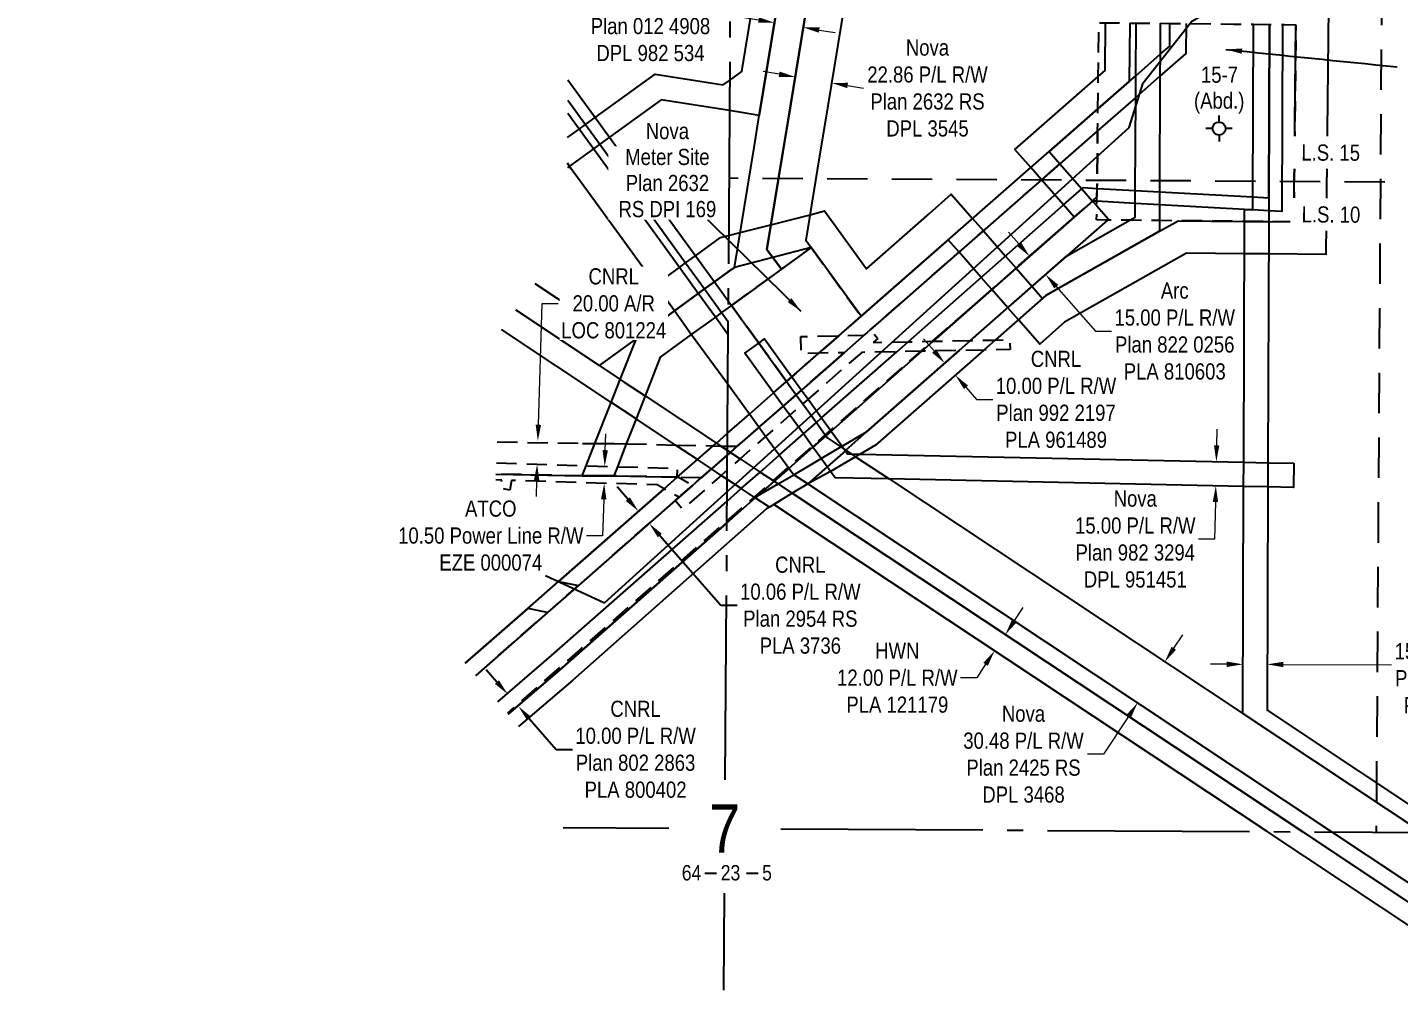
# Model space of a CAD drawing. Extents: x 467749 to 471167, y 6041645 to 6045092.
# Drawn here: x 469314 to 470162, y 6041742 to 6042341 of the extents above; entities that cross this region are included whole.
import ezdxf
from ezdxf.enums import TextEntityAlignment as Align

# ---------------------------------------------------------------- set-up
doc = ezdxf.new("R2010")
doc.units = 0
doc.header["$LTSCALE"] = 5
doc.header["$PDMODE"] = 3
doc.header["$PDSIZE"] = 20
for name, pattern in [('foc-ACCESSROAD', [3.75, 2.5, -1.25]), ('foc-FLOWLINE', [3.75, 2.5, -1.25]), ('foc-LSD', [8, 5, -3]), ('foc-QUARTERLINE', [33, 25, -3, 2, -3])]:
    doc.linetypes.add(name, pattern=pattern)
doc.layers.get('Defpoints').update_dxf_attribs({"color": 9})
for name, color, linetype in [('10', 1, 'Continuous'), ('9', 3, 'Continuous'), ('AS-TELUS', 224, 'foc-TEL'), ('C-AR', 13, 'foc-ACCESSROAD'), ('C-RW', 13, 'Continuous'), ('C-WS', 13, 'foc-ACCESSROAD'), ('DPI', 7, 'Continuous'), ('F-EZE', 190, 'foc-FLOWLINE'), ('F-RW', 190, 'Continuous'), ('F-WS', 190, 'foc-ACCESSROAD'), ('F-WS-S', 190, 'Continuous'), ('L-QSEC', 8, 'foc-QUARTERLINE'), ('L-SECLBL', 7, 'Continuous'), ('L-SECTION-LSD', 7, 'foc-LSD')]:
    doc.layers.add(name, color=color, linetype=linetype)
for name, color, linetype, lineweight in [('C-AR-T', 13, 'Continuous', 9), ('C-RW-T', 13, 'Continuous', 9), ('F-RW-T', 190, 'Continuous', 9), ('F-WS-T', 190, 'Continuous', 9)]:
    doc.layers.add(name, color=color, linetype=linetype, lineweight=lineweight)
doc.styles.add('100L', font='ARIALN.TTF', dxfattribs={"height": 11})
doc.styles.add('80CG', font='ARIALN.TTF', dxfattribs={"height": 10})
doc.styles.add('80L', font='ARIALN.TTF', dxfattribs={"height": 10})
doc.styles.add('foc-LtypeFont', font='ARIALN.TTF', dxfattribs={"height": 7.35})
doc.styles.add('SIMPLEX', font='ARIALN.TTF')
doc.linetypes.add('foc-TEL', pattern='A,2,-1,["T",foc-LtypeFont,S=0.2,R=0,X=-0.425,Y=-0.75],-1.24,8', length=12.24)
doc.dimstyles.new('Compass 5 000', dxfattribs={"dimscale": 5, "dimtxt": 9, "dimasz": 2, "dimexe": 0.2, "dimexo": 0.0625, "dimgap": 0.5, "dimtad": 0, "dimtih": 1, "dimtoh": 1, "dimzin": 0, "dimdsep": 46, "dimtxsty": '80CG', "dimcen": 0.1, "dimse1": 1, "dimse2": 1, "dimclrd": 256, "dimclrt": 256, "dimaunit": 1, "dimadec": 4, "dimazin": 0, "dimtfac": 0.06, "dimtofl": 0, "dimtmove": 0, "dimatfit": 1, "dimfxl": 0.2, "dimtolj": 1, "dimtzin": 0, "dimlwd": -1, "dimarcsym": 0})

# ---------------------------------------------------------------- blocks, each defined once
blk = doc.blocks.new('L-SECLBL')
at = {"layer": '9', "color": 7}
for p, q in [((-5.08, -27.83), (-12.29, -27.83)), ((20.7, -27.83), (13.5, -27.83))]:
    blk.add_line(p, q, dxfattribs=at)
at = {"layer": '10', "color": 2, "style": 'SIMPLEX'}
blk.add_attdef('SEC', text='', height=30, dxfattribs=at).set_placement((0, 0), align=Align.MIDDLE)
at = {"layer": '10', "color": 5, "style": '80L'}
blk.add_attdef('TWP', text='', height=9.5, dxfattribs=at).set_placement((-14.43, -27.37), align=Align.MIDDLE_RIGHT)
blk.add_attdef('RGE', text='', height=9.5, dxfattribs=at).set_placement((3.62, -27.37), align=Align.MIDDLE_CENTER)
blk.add_attdef('MER', text='', height=9.5, dxfattribs=at).set_placement((23.17, -27.37), align=Align.MIDDLE_LEFT)
blk = doc.blocks.new('*D25')
at = {"layer": 'Defpoints', "color": 0, "transparency": 16777216}
for p in [(469963.36, 6041984.46), (469946.52, 6041959.08), (470000.57, 6041923.22)]:
    blk.add_point(p, dxfattribs=at)
at = {"layer": 'F-RW-T', "transparency": 16777216}
for p, q in [((470022.94, 6041956.94), (470028.46, 6041965.27)), ((469995.04, 6041914.89), (469979.5, 6041891.46)), ((469979.5, 6041891.46), (469969.5, 6041891.46))]:
    blk.add_line(p, q, dxfattribs=at)
for points in [[(470021.55, 6041957.86), (470024.33, 6041956.02), (470017.41, 6041948.6)], [(469993.65, 6041915.81), (469996.43, 6041913.97), (470000.57, 6041923.22)]]:
    blk.add_solid(points, dxfattribs=at)
at = {"layer": 'F-RW-T', "transparency": 16777216, "insert": (469930.03, 6041891.46), "char_height": 10, "width": 372.4986, "attachment_point": 5, "style": '80CG'}
blk.add_mtext('\\A1;Nova\\P30.48 P/L R/W\\PPlan 2425 RS\\PDPL 3468', dxfattribs=at)
blk = doc.blocks.new('*D26')
at = {"layer": 'Defpoints', "color": 0, "transparency": 16777216}
for p in [(469793.54, 6042339.08), (469816.09, 6042335.39), (469811.37, 6042306.57)]:
    blk.add_point(p, dxfattribs=at)
at = {"layer": 'F-RW-T', "transparency": 16777216}
for p, q in [((469778.95, 6042311.88), (469769.09, 6042313.5)), ((469821.24, 6042304.96), (469831.11, 6042303.34))]:
    blk.add_line(p, q, dxfattribs=at)
for points in [[(469779.22, 6042313.53), (469778.68, 6042310.24), (469788.82, 6042310.27)], [(469821.51, 6042306.6), (469820.97, 6042303.31), (469811.37, 6042306.57)]]:
    blk.add_solid(points, dxfattribs=at)
at = {"layer": 'F-RW-T', "transparency": 16777216, "insert": (469870.65, 6042303.34), "char_height": 10, "width": 372.4986, "attachment_point": 5, "style": '80CG'}
blk.add_mtext('\\A1;Nova\\P22.86 P/L R/W\\PPlan 2632 RS\\PDPL 3545', dxfattribs=at)
blk = doc.blocks.new('*D27')
at = {"layer": 'Defpoints', "color": 0, "transparency": 16777216}
for p in [(469997.57, 6042073.49), (469997.25, 6042058.5), (470048.94, 6042057.39)]:
    blk.add_point(p, dxfattribs=at)
at = {"layer": 'F-RW-T', "transparency": 16777216}
for p, q in [((470049.48, 6042082.37), (470049.69, 6042092.37)), ((470048.73, 6042047.4), (470048.23, 6042024.47)), ((470048.23, 6042024.47), (470038.23, 6042024.47))]:
    blk.add_line(p, q, dxfattribs=at)
for points in [[(470047.81, 6042082.41), (470051.14, 6042082.34), (470049.26, 6042072.38)], [(470047.06, 6042047.43), (470050.39, 6042047.36), (470048.94, 6042057.39)]]:
    blk.add_solid(points, dxfattribs=at)
at = {"layer": 'F-RW-T', "transparency": 16777216, "insert": (469999.15, 6042024.47), "char_height": 10, "attachment_point": 5, "style": '80CG'}
blk.add_mtext('\\A1;Nova\\P15.00 P/L R/W\\PPlan 982 3294\\PDPL 951451', dxfattribs=at)
blk = doc.blocks.new('*D28')
at = {"layer": 'Defpoints', "color": 0, "transparency": 16777216}
for p in [(469787.48, 6042413.53), (469805.26, 6042410.61), (469776.04, 6042343.79)]:
    blk.add_point(p, dxfattribs=at)
at = {"layer": 'F-RW-T', "transparency": 16777216}
for p, q in [((469766.18, 6042345.41), (469738.43, 6042349.96)), ((469803.69, 6042339.26), (469813.56, 6042337.64))]:
    blk.add_line(p, q, dxfattribs=at)
for points in [[(469766.45, 6042347.06), (469765.91, 6042343.77), (469776.04, 6042343.79)], [(469803.96, 6042340.9), (469803.42, 6042337.61), (469793.82, 6042340.88)]]:
    blk.add_solid(points, dxfattribs=at)
at = {"layer": 'F-RW-T', "transparency": 16777216, "insert": (469699.35, 6042349.96), "char_height": 10, "attachment_point": 5, "style": '80CG'}
blk.add_mtext('\\A1;Alliance\\P18.00 P/L R/W\\PPlan 012 4908\\PDPL 982 534', dxfattribs=at)
blk = doc.blocks.new('*D29')
at = {"layer": 'Defpoints', "color": 0, "transparency": 16777216}
for p in [(469689.5, 6042068.92), (469670.73, 6042059), (469689.18, 6042058.43)]:
    blk.add_point(p, dxfattribs=at)
at = {"layer": 'F-RW-T', "transparency": 16777216}
for p, q in [((469671.36, 6042079.49), (469671.67, 6042089.48)), ((469670.42, 6042049), (469669.73, 6042026.6)), ((469669.73, 6042026.6), (469659.73, 6042026.6))]:
    blk.add_line(p, q, dxfattribs=at)
for points in [[(469669.7, 6042079.54), (469673.03, 6042079.43), (469671.05, 6042069.49)], [(469668.75, 6042049.05), (469672.09, 6042048.95), (469670.73, 6042059)]]:
    blk.add_solid(points, dxfattribs=at)
at = {"layer": 'F-RW-T', "transparency": 16777216, "insert": (469600.59, 6042026.6), "char_height": 10, "width": 573.0443, "attachment_point": 5, "style": '80CG'}
blk.add_mtext('\\A1;ATCO\\P10.50 Power Line R/W\\PEZE 000074', dxfattribs=at)
blk = doc.blocks.new('*D34')
at = {"layer": 'C-AR-T', "transparency": 16777216}
for p, q in [((469630.02, 6042095.16), (469632.34, 6042170.19)), ((469632.34, 6042170.19), (469642.34, 6042170.19)), ((469628.95, 6042060.79), (469628.65, 6042050.79))]:
    blk.add_line(p, q, dxfattribs=at)
for points in [[(469628.35, 6042095.21), (469631.68, 6042095.11), (469629.71, 6042085.16)], [(469627.29, 6042060.84), (469630.62, 6042060.74), (469629.26, 6042070.78)]]:
    blk.add_solid(points, dxfattribs=at)
at = {"layer": 'Defpoints', "color": 0, "transparency": 16777216}
for p in [(469696.48, 6042083.1), (469629.26, 6042070.78), (469696.04, 6042068.72)]:
    blk.add_point(p, dxfattribs=at)
at = {"layer": 'C-AR-T', "transparency": 16777216, "insert": (469676.63, 6042170.19), "char_height": 10, "attachment_point": 5, "style": '80CG', "bg_fill": 3, "box_fill_scale": 1.1, "bg_fill_color": 256, "bg_fill_true_color": 13158600, "bg_fill_transparency": 0}
blk.add_mtext('\\A1;CNRL\\P20.00 A/R\\PLOC 801224', dxfattribs=at)
blk = doc.blocks.new('*D35')
at = {"layer": 'C-RW', "transparency": 16777216}
for p, q in [((469685.33, 6042049.24), (469678.74, 6042056.76)), ((469705.13, 6042026.66), (469742.93, 6041983.57)), ((469742.93, 6041983.57), (469752.93, 6041983.57))]:
    blk.add_line(p, q, dxfattribs=at)
for points in [[(469686.58, 6042050.34), (469684.08, 6042048.14), (469691.92, 6042041.72)], [(469706.38, 6042027.76), (469703.88, 6042025.56), (469698.54, 6042034.18)]]:
    blk.add_solid(points, dxfattribs=at)
at = {"layer": 'Defpoints', "color": 0, "transparency": 16777216}
for p in [(469688.14, 6042038.4), (469698.54, 6042034.18), (469694.75, 6042030.86)]:
    blk.add_point(p, dxfattribs=at)
at = {"layer": 'C-RW', "transparency": 16777216, "insert": (469792.02, 6041983.57), "char_height": 10, "attachment_point": 5, "style": '80CG'}
blk.add_mtext('\\A1;CNRL\\P10.06 P/L R/W\\PPlan 2954 RS\\PPLA 3736', dxfattribs=at)
blk = doc.blocks.new('*D37')
at = {"layer": 'Defpoints', "color": 0, "transparency": 16777216}
for p in [(469883.08, 6041989.13), (469876.43, 6041979.09), (469912.13, 6041955.41)]:
    blk.add_point(p, dxfattribs=at)
at = {"layer": 'F-RW-T', "transparency": 16777216}
for p, q in [((469924.31, 6041973.78), (469929.84, 6041982.11)), ((469906.6, 6041947.08), (469901.07, 6041938.74)), ((469901.07, 6041938.74), (469891.07, 6041938.74))]:
    blk.add_line(p, q, dxfattribs=at)
for points in [[(469922.92, 6041974.7), (469925.7, 6041972.85), (469918.78, 6041965.44)], [(469905.21, 6041948), (469907.99, 6041946.16), (469912.13, 6041955.41)]]:
    blk.add_solid(points, dxfattribs=at)
at = {"layer": 'F-RW-T', "transparency": 16777216, "insert": (469851.99, 6041938.74), "char_height": 10, "attachment_point": 5, "style": '80CG'}
blk.add_mtext('\\A1;HWN\\P12.00 P/L R/W\\PPLA 121179', dxfattribs=at)
blk = doc.blocks.new('*D39')
at = {"layer": 'C-RW', "transparency": 16777216}
for p, q in [((469604.43, 6041936.09), (469597.83, 6041943.59)), ((469624.25, 6041913.57), (469641.05, 6041894.47)), ((469641.05, 6041894.47), (469651.05, 6041894.47))]:
    blk.add_line(p, q, dxfattribs=at)
for points in [[(469605.69, 6041937.19), (469603.18, 6041934.99), (469611.04, 6041928.58)], [(469625.5, 6041914.67), (469623, 6041912.47), (469617.64, 6041921.07)]]:
    blk.add_solid(points, dxfattribs=at)
at = {"layer": 'Defpoints', "color": 0, "transparency": 16777216}
for p in [(469661.67, 6041973.13), (469668.28, 6041965.62), (469617.64, 6041921.07)]:
    blk.add_point(p, dxfattribs=at)
at = {"layer": 'C-RW', "transparency": 16777216, "insert": (469690.14, 6041894.47), "char_height": 10, "attachment_point": 5, "style": '80CG'}
blk.add_mtext('\\A1;CNRL\\P10.00 P/L R/W\\PPlan 802 2863\\PPLA 800402', dxfattribs=at)
blk = doc.blocks.new('*D41')
at = {"layer": 'Defpoints', "color": 0, "transparency": 16777216}
for p in [(469943.68, 6042188.11), (469854.23, 6042129.25), (469864.02, 6042118.11)]:
    blk.add_point(p, dxfattribs=at)
at = {"layer": 'F-RW-T', "transparency": 16777216}
for p, q in [((469927.28, 6042206.76), (469920.68, 6042214.28)), ((469950.28, 6042180.59), (469974.46, 6042153.08)), ((469974.46, 6042153.08), (469984.46, 6042153.08))]:
    blk.add_line(p, q, dxfattribs=at)
for points in [[(469928.54, 6042207.86), (469926.03, 6042205.66), (469933.88, 6042199.25)], [(469951.53, 6042181.69), (469949.03, 6042179.49), (469943.68, 6042188.11)]]:
    blk.add_solid(points, dxfattribs=at)
at = {"layer": 'F-RW-T', "transparency": 16777216, "insert": (470023.54, 6042153.08), "char_height": 10, "width": 372.4986, "attachment_point": 5, "style": '80CG'}
blk.add_mtext('\\A1;Arc\\P15.00 P/L R/W\\PPlan 822 0256\\PPLA 810603', dxfattribs=at)
blk = doc.blocks.new('*D46')
at = {"layer": 'C-RW-T', "transparency": 16777216}
for p, q in [((470055.76, 6041947.08), (470045.76, 6041947.12)), ((470090.75, 6041946.96), (470157.69, 6041946.73))]:
    blk.add_line(p, q, dxfattribs=at)
for points in [[(470055.76, 6041948.75), (470055.75, 6041945.42), (470065.76, 6041947.05)], [(470090.75, 6041948.63), (470090.74, 6041945.29), (470080.75, 6041947)]]:
    blk.add_solid(points, dxfattribs=at)
at = {"layer": 'Defpoints', "color": 0, "transparency": 16777216}
for p in [(470065.78, 6041954.36), (470080.75, 6041947), (470080.77, 6041954.3)]:
    blk.add_point(p, dxfattribs=at)
at = {"layer": 'C-RW-T', "transparency": 16777216, "insert": (470196.78, 6041946.73), "char_height": 10, "attachment_point": 5, "style": '80CG'}
blk.add_mtext('\\A1;CNRL\\P15.00 P/L R/W\\PPlan 952 2598\\PPLA 931449', dxfattribs=at)
blk = doc.blocks.new('*D49')
at = {"layer": 'C-RW-T', "transparency": 16777216}
for p, q in [((469874.71, 6042140.82), (469868.11, 6042148.33)), ((469894.44, 6042118.36), (469901.04, 6042110.85)), ((469901.04, 6042110.85), (469911.04, 6042110.85))]:
    blk.add_line(p, q, dxfattribs=at)
for points in [[(469875.96, 6042141.92), (469873.46, 6042139.72), (469881.31, 6042133.31)], [(469895.69, 6042119.46), (469893.19, 6042117.26), (469887.84, 6042125.88)]]:
    blk.add_solid(points, dxfattribs=at)
at = {"layer": 'Defpoints', "color": 0, "transparency": 16777216}
for p in [(469907.77, 6042156.55), (469914.29, 6042149.12), (469887.84, 6042125.88)]:
    blk.add_point(p, dxfattribs=at)
at = {"layer": 'C-RW-T', "transparency": 16777216, "insert": (469950.12, 6042110.85), "char_height": 10, "attachment_point": 5, "style": '80CG'}
blk.add_mtext('\\A1;CNRL\\P10.00 P/L R/W\\PPlan 992 2197\\PPLA 961489', dxfattribs=at)
blk = doc.blocks.new('GABD')
for p, q in [((-0.81, 0), (-1.62, 0)), ((0, 0.81), (0, 1.62)), ((1.62, 0), (0.81, 0)), ((0, -0.81), (0, -1.62))]:
    blk.add_line(p, q)
blk.add_circle((0, 0), 0.8)

msp = doc.modelspace()

# ---------------------------------------------------------------- linework, layer by layer
at = {"layer": 'C-AR'}
msp.add_lwpolyline([(469604.591, 6042084.552), (469657.351, 6042083.671), (469664.999, 6042083.638), (469676.912, 6042083.588), (469684.415, 6042083.418), (469714.815, 6042082.619), (469738.142, 6042082.203), (469742.9, 6042082.041), (469746.777, 6042082.007), (469753.039, 6042081.867), (469748.806, 6042078.125), (469746.74, 6042076.349), (469737.065, 6042067.893), (469735.632, 6042066.623), (469730.752, 6042062.364), (469716.609, 6042062.683), (469715.916, 6042062.706), (469676.643, 6042063.587), (469657.121, 6042063.669), (469603.824, 6042064.663)], dxfattribs=at)
at = {"layer": 'C-RW'}
for points in [[(469584.848, 6041947.835), (469623.437, 6041981.637), (469642.475, 6041998.303), (469707.749, 6042055.621), (469715.916, 6042062.706), (469728.401, 6042073.625), (469738.142, 6042082.203), (469740.119, 6042083.868), (469746.828, 6042089.788), (469760.519, 6042101.784), (469775.463, 6042114.867), (469783.534, 6042121.932), (469786.791, 6042124.783), (469803.539, 6042139.443), (469815.805, 6042150.181), (469829.566, 6042162.227), (469934.628, 6042254.195), (469945.907, 6042264.068), (469976.008, 6042290.419), (469995.418, 6042307.409), (469999.457, 6042310.945), (470014.466, 6042324.398), (470020.498, 6042329.363), (470020.57, 6042343.308)], [(470030.682, 6042343.211), (470030.507, 6042324.766), (470014.421, 6042310.65), (469999.435, 6042297.508), (469975.861, 6042276.902), (469952.531, 6042256.508), (469941.252, 6042246.635), (469835.245, 6042153.83), (469831.414, 6042150.479), (469819.145, 6042139.742), (469792.718, 6042116.612), (469789.46, 6042113.76), (469781.39, 6042106.696), (469766.444, 6042093.612), (469753.039, 6042081.867), (469748.806, 6042078.125), (469746.74, 6042076.349), (469737.065, 6042067.893), (469735.632, 6042066.623), (469730.752, 6042062.364), (469725.4, 6042057.706), (469717.02, 6042050.372), (469714.599, 6042048.252), (469654.748, 6041995.777), (469635.72, 6041979.115), (469591.29, 6041940.16)], [(469604.943, 6041923.895), (469638.227, 6041952.495), (469746.554, 6042047.816), (469755.517, 6042055.68), (469767.185, 6042065.962), (469778.967, 6042076.34), (469793.887, 6042089.47), (469801.936, 6042096.553), (469805.192, 6042099.418), (469851.726, 6042140.366), (469858.698, 6042146.501), (469954.851, 6042231.111), (469966.104, 6042241.014), (469967.014, 6042241.814), (469975.476, 6042241.358), (469999.156, 6042240.085), (470014.159, 6042239.266), (470071.774, 6042236.052), (470081.768, 6042235.503), (470082.222, 6042342.715)], [(469611.365, 6041916.244), (469644.787, 6041944.955), (469746.466, 6042034.413), (469764.154, 6042049.966), (469765.462, 6042051.128), (469778.311, 6042058.62), (469787.938, 6042064.278), (469804.862, 6042074.337), (469817.137, 6042081.481), (469817.907, 6042081.894), (469832.841, 6042090.704), (469890.191, 6042141.102), (469897.173, 6042147.237), (469956.52, 6042199.391), (469995.734, 6042221.612), (469999.095, 6042223.516), (469999.139, 6042232.071), (469999.156, 6042240.085), (469999.435, 6042297.508), (469999.457, 6042310.945), (469999.618, 6042343.512)], [(470090.217, 6042342.638), (470089.728, 6042227.06), (470081.734, 6042227.499), (470071.74, 6042228.049), (470066.745, 6042228.323), (470014.15, 6042231.24), (469999.139, 6042232.071), (469975.389, 6042233.35), (469972.67, 6042233.517), (469961.414, 6042223.618), (469874.164, 6042146.796), (469867.191, 6042140.66), (469811.087, 6042091.293), (469807.828, 6042088.425), (469799.782, 6042081.345), (469784.859, 6042068.213), (469775.84, 6042060.264), (469765.462, 6042051.128), (469764.154, 6042049.966), (469746.466, 6042034.413), (469644.787, 6041944.955), (469611.365, 6041916.244)], [(470014.539, 6042343.589), (470014.466, 6042324.398), (470014.421, 6042310.65), (470014.159, 6042239.266), (470014.15, 6042231.24), (470014.101, 6042221.435), (470014.068, 6042214.785), (469943.827, 6042175.066), (469912.485, 6042147.531), (469905.502, 6042141.395), (469838.6, 6042082.616), (469829.088, 6042077.089), (469826.225, 6042075.433), (469810.681, 6042066.322), (469796.573, 6042058.55), (469787.026, 6042052.835), (469775.684, 6042045.926), (469772.861, 6042044.206), (469771.099, 6042043.132), (469746.38, 6042021.303), (469651.24, 6041937.344), (469617.791, 6041908.589)], [(470176.531, 6041843.038), (470065.65, 6041916.602), (470066.143, 6042057.024), (470066.196, 6042072.02), (470066.72, 6042220.927), (470066.745, 6042228.323), (470071.74, 6042228.049), (470071.774, 6042236.052), (470072.227, 6042342.811)], [(470082.222, 6042342.715), (470081.768, 6042235.503), (470081.734, 6042227.499), (470081.71, 6042220.783), (470081.187, 6042071.697), (470081.135, 6042056.702), (470080.649, 6041918.643), (470194.768, 6041842.933)]]:
    msp.add_lwpolyline(points, dxfattribs=at)
at = {"layer": 'C-WS', "flags": 128}
msp.add_lwpolyline([(470014.539, 6042343.589), (470020.57, 6042343.308), (470030.682, 6042343.211), (470059.962, 6042342.929), (470072.227, 6042342.811), (470082.222, 6042342.715), (470090.217, 6042342.638), (470091.518, 6042342.625), (470098.439, 6042342.559), (470097.114, 6042220.634), (470081.71, 6042220.783), (470066.72, 6042220.927), (470014.101, 6042221.435), (469995.734, 6042221.612), (469982.027, 6042221.744), (469975.262, 6042221.81), (469975.357, 6042230.453), (469975.389, 6042233.35), (469975.418, 6042236.026), (469975.476, 6042241.358), (469975.861, 6042276.902), (469976.008, 6042290.419), (469976.227, 6042310.533), (469976.587, 6042343.734), (469980.769, 6042343.695), (469995.739, 6042343.55), (469999.618, 6042343.512), (470014.539, 6042343.589)], close=True, dxfattribs=at)
msp.add_lwpolyline([(469591.29, 6041940.16), (469635.72, 6041979.115), (469654.749, 6041995.776), (469714.59, 6042048.261), (469717.016, 6042050.384), (469725.397, 6042057.718), (469730.751, 6042062.37), (469735.632, 6042066.624), (469737.046, 6042067.871), (469746.741, 6042076.347), (469748.804, 6042078.131), (469753.039, 6042081.867), (469766.444, 6042093.612), (469781.39, 6042106.696), (469789.46, 6042113.76), (469792.718, 6042116.612), (469819.146, 6042139.74), (469831.415, 6042150.477), (469835.246, 6042153.83), (469891.823, 6042203.36), (469906.874, 6042216.537), (469941.252, 6042246.635), (469952.531, 6042256.508), (469975.861, 6042276.902), (469975.475, 6042241.358), (469975.417, 6042236.026), (469972.647, 6042233.533), (469961.386, 6042223.645), (469927.225, 6042193.644), (469912.214, 6042180.47), (469873.479, 6042146.784), (469866.471, 6042140.648), (469855.325, 6042130.89), (469812.793, 6042093.674), (469810.693, 6042091.836), (469809.537, 6042090.824), (469807.428, 6042088.978), (469801.47, 6042083.761), (469799.366, 6042081.92), (469786.528, 6042070.681), (469784.413, 6042068.827), (469775.143, 6042060.701), (469763.443, 6042050.442), (469757.004, 6042044.81), (469746.474, 6042035.676), (469745.412, 6042034.754), (469737.081, 6042027.469), (469734.667, 6042025.355), (469674.844, 6041972.852), (469655.808, 6041956.187), (469610.899, 6041916.799)], dxfattribs=at)
at = {"layer": 'DPI'}
msp.add_lwpolyline([(469603.824, 6042064.665), (469657.121, 6042063.669), (469676.643, 6042063.587), (469715.89, 6042062.705), (469707.749, 6042055.621), (469642.475, 6041998.303), (469654.749, 6041995.776), (469635.72, 6041979.115), (469623.437, 6041981.637), (469584.848, 6041947.835)], dxfattribs=at)
at = {"layer": 'F-EZE', "flags": 128}
msp.add_lwpolyline([(469604.09, 6042071.559), (469659.558, 6042069.846), (469678.862, 6042069.249), (469715.803, 6042068.107), (469715.652, 6042063.222), (469715.916, 6042062.706), (469716.609, 6042062.683), (469725.4, 6042057.706), (469730.752, 6042062.364), (469735.632, 6042066.623), (469737.065, 6042067.893), (469746.74, 6042076.349), (469748.806, 6042078.125), (469753.039, 6042081.867), (469766.444, 6042093.612), (469781.39, 6042106.696), (469789.46, 6042113.76), (469792.718, 6042116.612), (469819.145, 6042139.742), (469803.539, 6042139.443), (469792.533, 6042139.233), (469792.334, 6042149.732), (469815.805, 6042150.181), (469831.414, 6042150.479), (469835.245, 6042153.83), (469839.856, 6042148.558), (469837.028, 6042146.086), (469858.698, 6042146.501), (469873.479, 6042146.784), (469874.164, 6042146.796), (469897.173, 6042147.237), (469912.485, 6042147.531), (469921.571, 6042147.704), (469921.686, 6042141.705), (469905.502, 6042141.395), (469890.191, 6042141.102), (469867.191, 6042140.66), (469866.471, 6042140.648), (469851.726, 6042140.366), (469830.015, 6042139.949), (469796.839, 6042110.932), (469793.578, 6042108.081), (469785.507, 6042101.022), (469770.554, 6042087.944), (469754.821, 6042074.141), (469746.68, 6042067.061), (469743.099, 6042063.898), (469719.183, 6042043.011), (469714.599, 6042048.252), (469717.02, 6042050.372), (469707.749, 6042055.621), (469703.557, 6042057.982), (469613.484, 6042060.764), (469612.435, 6042054.834), (469606.527, 6042055.877), (469607.425, 6042060.952), (469603.685, 6042061.068)], dxfattribs=at)
at = {"layer": 'F-RW'}
for points in [[(469792.754, 6042445.642), (469769.063, 6042301.24), (469766.634, 6042286.436), (469748.134, 6042289.391), (469706.016, 6042296.117), (469674.021, 6042272.98), (469667.942, 6042268.584), (469664.054, 6042265.773), (469649.264, 6042255.076), (469647.953, 6042254.129)], [(469648.075, 6042272.731), (469655.247, 6042277.919), (469659.135, 6042280.731), (469665.213, 6042285.128), (469702.262, 6042311.928), (469744.385, 6042305.258), (469748.256, 6042308.042), (469755.876, 6042313.522), (469777.765, 6042446.941)], [(469810.748, 6042444.098), (469784.442, 6042283.536), (469781.208, 6042263.797), (469771.351, 6042203.636), (469780.285, 6042191.305), (469749.433, 6042168.969), (469747.337, 6042167.426), (469743.358, 6042164.569), (469739.472, 6042161.757), (469724.535, 6042150.943), (469705.437, 6042137.06), (469696.031, 6042113.037), (469690.434, 6042098.758), (469684.415, 6042083.418), (469678.862, 6042069.249), (469676.643, 6042063.587), (469676.643, 6042063.587), (469657.121, 6042063.669), (469659.558, 6042069.846), (469664.999, 6042083.638), (469674.949, 6042108.961), (469680.623, 6042123.233), (469690.621, 6042148.582), (469714.117, 6042165.566), (469728.925, 6042176.304), (469732.808, 6042179.12), (469738.882, 6042183.525), (469747.483, 6042189.762), (469751.217, 6042192.47), (469763.396, 6042266.698), (469766.634, 6042286.436), (469792.754, 6042445.642)], [(469833.578, 6042442.129), (469806.995, 6042279.863), (469803.761, 6042260.125), (469795.435, 6042209.305), (469798.779, 6042204.693), (469780.285, 6042191.305), (469771.351, 6042203.636), (469781.208, 6042263.797), (469784.442, 6042283.536), (469810.748, 6042444.098)], [(470118.556, 6042353.093), (470116.898, 6042200.44), (470081.64, 6042200.78), (470066.649, 6042200.925), (470030.804, 6042201.271), (469959.79, 6042161.114), (469955.462, 6042158.667), (469940.184, 6042144.926), (469926.833, 6042160.136), (469920.309, 6042167.569), (469910.469, 6042178.8), (469903.894, 6042186.271), (469890.167, 6042201.911), (469883.534, 6042209.468), (469829.566, 6042162.227), (469798.779, 6042204.693), (469775.011, 6042198.585), (469751.217, 6042192.47), (469747.483, 6042189.762), (469738.882, 6042183.525), (469732.808, 6042179.121), (469728.925, 6042176.304), (469714.117, 6042165.566), (469690.621, 6042148.582), (469667.711, 6042131.828), (469616.08, 6042166.205)], [(469627.877, 6042182.465), (469667.378, 6042156.284), (469702.42, 6042181.709), (469717.22, 6042192.448), (469721.102, 6042195.265), (469727.176, 6042199.67), (469742.639, 6042210.89), (469747.629, 6042212.169), (469754.748, 6042213.993), (469773.85, 6042218.886), (469798.019, 6042225.078), (469806.993, 6042227.377), (469832.863, 6042191.671), (469871.797, 6042225.838), (469885.341, 6042237.724), (469898.58, 6042222.639), (469905.212, 6042215.082), (469918.905, 6042199.48), (469925.453, 6042192.008), (469935.328, 6042180.766), (469941.86, 6042173.331), (469943.827, 6042175.066), (469950.313, 6042178.734), (470014.068, 6042214.785), (470025.63, 6042221.324), (470066.72, 6042220.927), (470081.71, 6042220.783), (470097.114, 6042220.634), (470098.439, 6042342.559)], [(470181.178, 6041791.406), (470102.699, 6041843.464), (469787.026, 6042052.836), (469778.31, 6042058.616), (469775.834, 6042060.257), (469784.859, 6042068.213), (469799.782, 6042081.345), (469807.828, 6042088.425), (469811.087, 6042091.293), (469867.191, 6042140.66), (469874.164, 6042146.796), (469912.219, 6042180.456), (469927.228, 6042193.632), (469961.414, 6042223.618), (469954.851, 6042231.111), (469941.252, 6042246.635), (469934.628, 6042254.195), (469924.75, 6042265.472), (469976.227, 6042310.533), (469980.486, 6042314.261), (469980.769, 6042343.695)], [(469995.739, 6042343.55), (469995.418, 6042307.409), (469976.008, 6042290.419), (469945.907, 6042264.068), (469952.531, 6042256.508), (469966.104, 6042241.014), (469972.67, 6042233.517), (469975.357, 6042230.453), (469982.569, 6042222.22), (469982.027, 6042221.744), (469956.52, 6042199.391), (469937.245, 6042182.452), (469922.22, 6042169.248), (469897.173, 6042147.237), (469890.191, 6042141.102), (469832.841, 6042090.704), (469820.258, 6042079.395), (469819.945, 6042079.094), (469808.625, 6042069.156), (469796.573, 6042058.55), (470120.955, 6041843.358), (470272.918, 6041742.552)], [(469648.308, 6042308.444), (469675.121, 6042271.462), (469686.862, 6042255.269), (469738.882, 6042183.525), (469747.365, 6042171.82), (469749.433, 6042168.969), (469766.295, 6042145.711), (469783.534, 6042121.932), (469789.46, 6042113.76), (469793.578, 6042108.08), (469801.936, 6042096.553), (469807.428, 6042088.978), (469807.828, 6042088.426), (469808.931, 6042086.904), (469817.137, 6042081.481), (469819.204, 6042080.106), (469820.259, 6042079.398), (469823.518, 6042077.231), (469826.225, 6042075.433), (469846.878, 6042061.731), (470065.65, 6041916.602), (470176.532, 6041843.038), (470328.496, 6041742.232)], [(469648.225, 6042295.776), (469659.134, 6042280.73), (469667.941, 6042268.583), (469721.102, 6042195.265), (469732.808, 6042179.12), (469743.358, 6042164.57), (469747.282, 6042159.159), (469747.23, 6042151.059), (469739.472, 6042161.757), (469728.925, 6042176.303), (469717.219, 6042192.446), (469664.053, 6042265.77), (469655.246, 6042277.917), (469648.172, 6042287.673)], [(470272.916, 6041742.552), (470120.952, 6041843.358), (469796.573, 6042058.551), (469787.938, 6042064.278), (469787.499, 6042064.572), (469784.859, 6042068.213), (469784.413, 6042068.827), (469778.967, 6042076.34), (469770.554, 6042087.944), (469766.444, 6042093.612), (469760.519, 6042101.784), (469747.029, 6042120.392), (469724.535, 6042150.943), (469714.117, 6042165.566), (469662.125, 6042237.323), (469650.39, 6042253.52), (469647.971, 6042256.859)], [(469616.08, 6042166.205), (469680.627, 6042123.229), (469683.121, 6042121.568), (469696.042, 6042113.024), (469740.118, 6042083.866), (469742.898, 6042082.03), (469746.761, 6042079.473), (469748.806, 6042078.123), (469754.821, 6042074.141), (469767.185, 6042065.962), (469775.143, 6042060.698), (469775.831, 6042060.252), (469778.31, 6042058.614), (469787.026, 6042052.836), (470102.699, 6041843.464), (470181.179, 6041791.411), (470254.675, 6041742.657)], [(470232.648, 6041742.784), (470174.509, 6041781.366), (470080.691, 6041843.591), (469775.683, 6042045.925), (469772.86, 6042044.205), (469764.154, 6042049.965), (469763.446, 6042050.433), (469755.517, 6042055.68), (469746.644, 6042061.552), (469743.099, 6042063.898), (469737.064, 6042067.892), (469728.401, 6042073.625), (469714.815, 6042082.617), (469690.446, 6042098.743), (469674.862, 6042109.062), (469607.271, 6042154.065)]]:
    msp.add_lwpolyline(points, dxfattribs=at)
msp.add_lwpolyline([(470097.222, 6042071.353), (470096.9, 6042056.364), (470081.135, 6042056.702), (470066.143, 6042057.024), (469846.878, 6042061.731), (469813.492, 6042062.448), (469810.681, 6042066.322), (469808.625, 6042069.157), (469804.862, 6042074.337), (469799.782, 6042081.345), (469799.366, 6042081.92), (469793.887, 6042089.47), (469785.507, 6042101.022), (469781.39, 6042106.696), (469775.463, 6042114.867), (469757.641, 6042139.431), (469766.295, 6042145.711), (469769.776, 6042148.236), (469786.791, 6042124.783), (469792.718, 6042116.612), (469796.839, 6042110.932), (469805.192, 6042099.418), (469810.693, 6042091.836), (469811.087, 6042091.293), (469817.907, 6042081.894), (469819.215, 6042080.091), (469819.945, 6042079.094), (469821.256, 6042077.277), (469823.517, 6042077.229), (469829.088, 6042077.089), (470066.196, 6042072.02), (470081.187, 6042071.697), (470097.222, 6042071.353)], close=True, dxfattribs=at)
at = {"layer": 'F-WS'}
msp.add_lwpolyline([(469786.791, 6042124.783), (469783.534, 6042121.932), (469766.295, 6042145.711), (469749.433, 6042168.969), (469780.285, 6042191.305), (469798.779, 6042204.693), (469829.566, 6042162.227), (469815.805, 6042150.181), (469803.539, 6042139.443), (469786.791, 6042124.783)], close=True, dxfattribs=at)
at = {"layer": 'L-QSEC', "flags": 128}
for points in [[(469750.491, 6042649.577), (469745.426, 6041875.525)], [(469645.284, 6041846.118), (469710.636, 6041845.741)], [(469779.881, 6041845.342), (470550.983, 6041840.898)], [(469744.968, 6041805.563), (469744.576, 6041745.597)]]:
    msp.add_lwpolyline(points, dxfattribs=at)
at = {"layer": 'L-SECTION-LSD', "flags": 128}
for points in [[(470153.295, 6042647.253), (470148.106, 6041843.22)], [(470553.541, 6042242.915), (469747.861, 6042247.56)]]:
    msp.add_lwpolyline(points, dxfattribs=at)

# ---------------------------------------------------------------- block references
at = {"layer": 'L-SECLBL', "xscale": 0.9994790000000001, "yscale": 0.9994790000000001, "zscale": 0.9994790000000001}
msp.add_blockref('L-SECLBL', (469745.23, 6041845.542), dxfattribs=at).add_auto_attribs({'SEC': '7', 'TWP': '64', 'RGE': '23', 'MER': '5'})

# ---------------------------------------------------------------- texts
at = {"layer": 'F-WS-T', "insert": (469696.466, 6042281.789), "char_height": 9.9948, "attachment_point": 1, "style": '80L'}
msp.add_mtext('Nova', dxfattribs=at)

# ---------------------------------------------------------------- dimensions: what is measured, and where the dimension line sits
at = {"layer": 'C-RW'}
for base, p1, p2, angle, text, picture, middle in [((469698.537, 6042034.181), (469688.142, 6042038.404), (469694.755, 6042030.864), 311.252787, 'CNRL\\P10.06 P/L R/W\\PPlan 2954 RS\\PPLA 3736', '*D35', (469792.015, 6041983.566)), ((469617.643, 6041921.074), (469661.674, 6041973.128), (469668.277, 6041965.623), 311.34189, 'CNRL\\P10.00 P/L R/W\\PPlan 802 2863\\PPLA 800402', '*D39', (469690.138, 6041894.467))]:
    dim = msp.add_linear_dim(base=base, p1=p1, p2=p2, angle=angle, text=text, dimstyle='Compass 5 000', dxfattribs=at)
    dim.commit()
    dim.dimension.update_dxf_attribs({"geometry": picture, "text_midpoint": middle, "dimtype": 161})
at = {"layer": 'C-RW-T'}
for base, p1, p2, angle, text, picture, middle in [((469887.838, 6042125.877), (469907.765, 6042156.546), (469914.291, 6042149.118), 311.300654, 'CNRL\\P10.00 P/L R/W\\PPlan 992 2197\\PPLA 961489', '*D49', (469950.124, 6042110.852)), ((470080.749, 6041946.996), (470065.783, 6041954.356), (470080.774, 6041954.304), 359.798721, 'CNRL\\P15.00 P/L R/W\\PPlan 952 2598\\PPLA 931449', '*D46', (470196.78, 6041946.725))]:
    dim = msp.add_linear_dim(base=base, p1=p1, p2=p2, angle=angle, text=text, dimstyle='Compass 5 000', dxfattribs=at)
    dim.commit()
    dim.dimension.update_dxf_attribs({"geometry": picture, "text_midpoint": middle, "dimtype": 161})
at = {"layer": 'F-RW-T'}
for base, p1, p2, angle, text, picture, middle in [((469776.044, 6042343.794), (469805.261, 6042410.609), (469787.485, 6042413.526), 170.6827, 'Alliance\\P18.00 P/L R/W\\PPlan 012 4908\\PDPL 982 534', '*D28', (469699.346, 6042349.965)), ((469811.37, 6042306.574), (469793.543, 6042339.082), (469816.091, 6042335.388), 350.69602, 'Nova\\P22.86 P/L R/W\\PPlan 2632 RS\\PDPL 3545', '*D26', (469870.647, 6042303.34)), ((470048.94, 6042057.393), (469997.574, 6042073.486), (469997.253, 6042058.503), 268.77021, 'Nova\\P15.00 P/L R/W\\PPlan 982 3294\\PDPL 951451', '*D27', (469999.147, 6042024.468)), ((470000.572, 6041923.224), (469963.358, 6041984.46), (469946.522, 6041959.08), 236.44057, 'Nova\\P30.48 P/L R/W\\PPlan 2425 RS\\PDPL 3468', '*D25', (469930.03, 6041891.463)), ((469912.129, 6041955.41), (469883.084, 6041989.125), (469876.429, 6041979.093), 236.440806, 'HWN\\P12.00 P/L R/W\\PPLA 121179', '*D37', (469851.988, 6041938.744))]:
    dim = msp.add_linear_dim(base=base, p1=p1, p2=p2, angle=angle, text=text, dimstyle='Compass 5 000', dxfattribs=at)
    dim.commit()
    dim.dimension.update_dxf_attribs({"geometry": picture, "text_midpoint": middle, "dimtype": 161})

# ---------------------------------------------------------------- leaders
at = {"layer": 'C-AR-T', "path_type": 1}
msp.add_leader([(470055.19, 6042327.226), (470161.073, 6042316.44)], dimstyle='Compass 5 000', override={"dimgap": 0.5, "dimtad": 0}, dxfattribs=at)
at = {"layer": 'F-RW-T', "path_type": 1}
msp.add_leader([(469792.502, 6042165.238), (469734.203, 6042222.466)], dimstyle='Compass 5 000', override={"dimgap": 0.5, "dimtad": 0}, dxfattribs=at)

# ---------------------------------------------------------------- next in the draw order: texts
at = {"layer": 'L-SECTION-LSD', "char_height": 9.99479, "attachment_point": 1, "rotation": 359.669663, "style": '100L', "bg_fill": 3, "box_fill_scale": 1.5, "bg_fill_color": 256, "bg_fill_transparency": 0}
for s, width, insert in [('\\pi1.84484;L.S. 15', 36.84024, (470100.02, 6042268.556)), ('\\pi2.02803;L.S. 10', 36.9348, (470100.02, 6042230.292))]:
    msp.add_mtext_dynamic_manual_height_columns(s, width=width, gutter_width=54.971, heights=[0], dxfattribs=dict(at, insert=insert))

# ---------------------------------------------------------------- next in the draw order: linework, layer by layer
at = {"layer": 'AS-TELUS', "flags": 128}
msp.add_lwpolyline([(469634.481, 6042002.055), (469670.902, 6041985.169), (469995.388, 6042279.028), (470003.942, 6042306.549), (470034.064, 6042344.663), (470128.384, 6042398.363), (470494.106, 6042494.036), (470580.761, 6042584.967), (470610.421, 6042743.974)], dxfattribs=at)

# ---------------------------------------------------------------- next in the draw order: dimensions: what is measured, and where the dimension line sits
at = {"layer": 'F-RW-T'}
dim = msp.add_linear_dim(base=(469943.68, 6042188.106), p1=(469854.227, 6042129.253), p2=(469864.023, 6042118.106), angle=311.3079, text='Arc\\P15.00 P/L R/W\\PPlan 822 0256\\PPLA 810603', dimstyle='Compass 5 000', dxfattribs=at)
dim.commit()
dim.dimension.update_dxf_attribs({"geometry": '*D41', "text_midpoint": (470023.544, 6042153.083), "dimtype": 161})

# ---------------------------------------------------------------- next in the draw order: texts
at = {"layer": 'F-WS-T', "insert": (470035.055, 6042316.637), "char_height": 9.99479, "width": 30.58201, "attachment_point": 1, "line_spacing_factor": 0.961801, "style": '80L', "bg_fill": 2}
msp.add_mtext('\\pi4.72012;15-7\\P\\pi0.39427;(Abd.)', dxfattribs=at)
at = {"layer": 'F-WS-T', "insert": (469709.825, 6042265.783), "char_height": 9.99479, "width": 70.15893, "attachment_point": 2, "line_spacing_factor": 0.967943, "style": '80L', "bg_fill": 3, "box_fill_scale": 1.15, "bg_fill_color": 256, "bg_fill_true_color": 256, "bg_fill_transparency": 0}
msp.add_mtext('Meter Site Plan 2632 RS DPI 169', dxfattribs=at)

# ---------------------------------------------------------------- next in the draw order: dimensions: what is measured, and where the dimension line sits
at = {"layer": 'C-AR-T'}
dim = msp.add_linear_dim(base=(469629.264, 6042070.782), p1=(469696.484, 6042083.101), p2=(469696.04, 6042068.718), angle=268.22967, text='CNRL\\P20.00 A/R\\PLOC 801224', dimstyle='Compass 5 000', override={"dimtfill": 1}, dxfattribs=at)
dim.commit()
dim.dimension.update_dxf_attribs({"geometry": '*D34', "text_midpoint": (469676.627, 6042170.188), "dimtype": 161})

# ---------------------------------------------------------------- next in the draw order: block references
at = {"layer": 'F-WS-S', "xscale": 4.997394999999997, "yscale": 4.997394999999997, "zscale": 4.997394999999997}
msp.add_blockref('GABD', (470050.964, 6042278.318), dxfattribs=at)

# ---------------------------------------------------------------- next in the draw order: dimensions: what is measured, and where the dimension line sits
at = {"layer": 'F-RW-T'}
dim = msp.add_linear_dim(base=(469670.728, 6042058.996), p1=(469689.504, 6042068.92), p2=(469689.179, 6042058.426), angle=268.230515, text='ATCO\\P10.50 Power Line R/W\\PEZE 000074', dimstyle='Compass 5 000', dxfattribs=at)
dim.commit()
dim.dimension.update_dxf_attribs({"geometry": '*D29', "text_midpoint": (469600.587, 6042026.596), "dimtype": 161})

doc.saveas('drawing.dxf')
